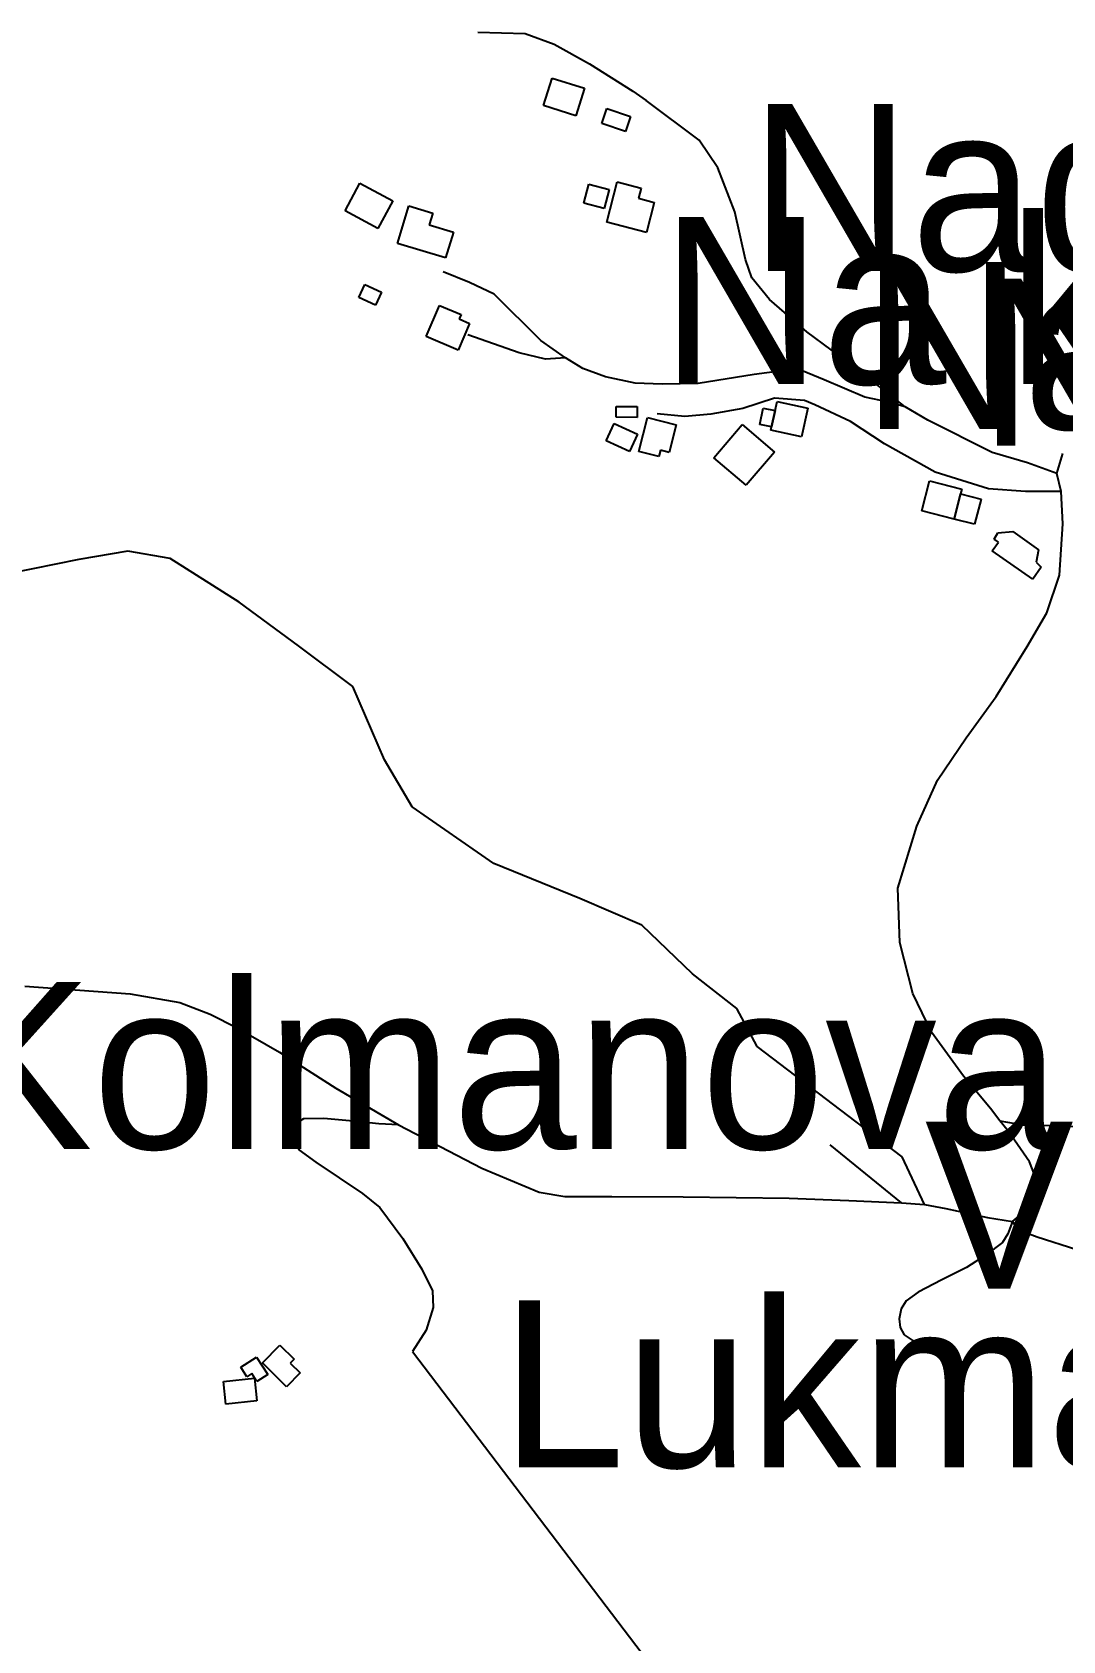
# Model space of a CAD drawing. Extents: x -8864 to 13231, y -7697 to 8949.
# Drawn here: x -3582 to -3199, y -1114 to -517 of the extents above; entities that cross this region are included whole.
import ezdxf

# ---------------------------------------------------------------- set-up
doc = ezdxf.new("R2010")
doc.units = 0
for name, color, linetype in [('OSM_BUILDING_HOUSE', 9, 'CONTINUOUS'), ('OSM_BUILDING_YES', 9, 'CONTINUOUS'), ('OSM_HIGHWAY_RESIDENTIAL', 8, 'CONTINUOUS'), ('OSM_HIGHWAY_SERVICE', 8, 'CONTINUOUS'), ('OSM_HIGHWAY_TRACK', 8, 'CONTINUOUS'), ('OSM_HIGHWAY_UNCLASSIFIED', 8, 'CONTINUOUS'), ('OSM_LABELS', 8, 'CONTINUOUS')]:
    doc.layers.add(name, color=color, linetype=linetype)

msp = doc.modelspace()

# ---------------------------------------------------------------- linework, layer by layer
at = {"layer": 'OSM_BUILDING_HOUSE'}
for p, q in [((-3392.151981, -544.076776), (-3388.92074, -533.869082)), ((-3388.92074, -533.869082), (-3376.906956, -537.671948)), ((-3376.906956, -537.671948), (-3380.13054, -547.879643)), ((-3380.13054, -547.879643), (-3392.151981, -544.076776)), ((-3368.583831, -587.376081), (-3364.686434, -572.375885)), ((-3364.686434, -572.375885), (-3355.827321, -574.688739)), ((-3355.827321, -574.688739), (-3356.81507, -578.480486)), ((-3356.81507, -578.480486), (-3350.972803, -580.003857)), ((-3446.325034, -595.28204), (-3442.113701, -581.315957)), ((-3442.113701, -581.315957), (-3433.216304, -583.995755)), ((-3433.216304, -583.995755), (-3434.540959, -588.387954)), ((-3350.972803, -580.003857), (-3353.890108, -591.201186)), ((-3434.540959, -588.387954), (-3425.582306, -591.089991)), ((-3425.582306, -591.089991), (-3428.468983, -600.663874)), ((-3353.890108, -591.201186), (-3368.583831, -587.376081)), ((-3428.468983, -600.663874), (-3446.325034, -595.28204)), ((-3435.643563, -629.785826), (-3430.712475, -618.28827)), ((-3430.712475, -618.28827), (-3422.733914, -621.701954)), ((-3419.594556, -624.959966), (-3423.82886, -634.845195)), ((-3422.733914, -621.701954), (-3423.423041, -623.314281)), ((-3423.423041, -623.314281), (-3419.594556, -624.959966)), ((-3423.82886, -634.845195), (-3435.643563, -629.785826)), ((-3306.072339, -657.339928), (-3305.329613, -653.926244)), ((-3305.329613, -653.926244), (-3293.936043, -656.383652)), ((-3293.936043, -656.383652), (-3296.233134, -667.025006)), ((-3356.677245, -672.506916), (-3353.491946, -659.875173)), ((-3353.491946, -659.875173), (-3342.848759, -662.55497)), ((-3342.848759, -662.55497), (-3345.444472, -672.840501)), ((-3328.790565, -674.864249), (-3318.369431, -662.543851)), ((-3318.369431, -662.543851), (-3306.355647, -672.718187)), ((-3307.38168, -663.400052), (-3306.072339, -657.339928)), ((-3307.63436, -664.567599), (-3307.38168, -663.400052)), ((-3296.233134, -667.025006), (-3307.63436, -664.567599)), ((-3349.2117, -674.386111), (-3356.677245, -672.506916)), ((-3348.622114, -672.028778), (-3349.2117, -674.386111)), ((-3345.444472, -672.840501), (-3348.622114, -672.028778)), ((-3316.776781, -685.027465), (-3328.790565, -674.864249)), ((-3306.355647, -672.718187), (-3316.776781, -685.027465)), ((-3251.600664, -694.501273), (-3248.752271, -683.3929)), ((-3248.752271, -683.3929), (-3236.738487, -686.472999)), ((-3236.738487, -686.472999), (-3237.182592, -688.218759)), ((-3239.58688, -697.581372), (-3237.182592, -688.218759)), ((-3237.182592, -688.218759), (-3239.58688, -697.581372)), ((-3237.182592, -688.218759), (-3229.548594, -690.17579)), ((-3229.548594, -690.17579), (-3231.952882, -699.549523)), ((-3239.58688, -697.581372), (-3251.600664, -694.501273)), ((-3231.952882, -699.549523), (-3239.58688, -697.581372)), ((-3224.724704, -705.064791), (-3223.285193, -702.707458)), ((-3223.285193, -702.707458), (-3217.818118, -702.173723)), ((-3217.818118, -702.173723), (-3208.23925, -708.967733)), ((-3225.39086, -709.390274), (-3223.078455, -706.198979)), ((-3210.306632, -719.864836), (-3225.39086, -709.390274)), ((-3223.078455, -706.198979), (-3224.724704, -705.064791)), ((-3208.23925, -708.967733), (-3209.150429, -713.615681)), ((-3207.236187, -715.450397), (-3210.306632, -719.864836)), ((-3209.150429, -713.615681), (-3207.236187, -715.450397)), ((-3496.50115, -1010.895317), (-3489.992727, -1004.301458)), ((-3489.992727, -1004.301458), (-3484.67879, -1009.560978)), ((-3487.573124, -1019.724194), (-3496.50115, -1010.895317)), ((-3482.519525, -1014.620347), (-3487.573124, -1019.724194)), ((-3484.67879, -1009.560978), (-3486.133614, -1011.039871)), ((-3486.133614, -1011.039871), (-3482.519525, -1014.620347))]:
    msp.add_line(p, q, dxfattribs=at)
at = {"layer": 'OSM_BUILDING_YES'}
for p, q in [((-3370.459788, -550.703994), (-3368.583831, -545.166486)), ((-3368.583831, -545.166486), (-3359.755346, -548.14651)), ((-3359.755346, -548.14651), (-3361.623647, -553.684018)), ((-3361.623647, -553.684018), (-3370.459788, -550.703994)), ((-3465.796706, -583.139554), (-3460.283688, -572.887382)), ((-3460.283688, -572.887382), (-3448.070823, -579.470121)), ((-3377.090723, -580.326322), (-3375.260708, -573.298803)), ((-3375.260708, -573.298803), (-3367.741565, -575.255834)), ((-3367.741565, -575.255834), (-3369.57158, -582.283353)), ((-3453.576184, -589.711174), (-3465.796706, -583.139554)), ((-3448.070823, -579.470121), (-3453.576184, -589.711174)), ((-3369.57158, -582.283353), (-3377.090723, -580.326322)), ((-3460.68185, -615.286007), (-3458.438359, -610.482386)), ((-3458.438359, -610.482386), (-3452.274499, -613.351215)), ((-3452.274499, -613.351215), (-3454.517991, -618.154836)), ((-3454.517991, -618.154836), (-3460.68185, -615.286007)), ((-3365.122881, -659.775097), (-3365.092253, -655.77208)), ((-3365.092253, -655.77208), (-3357.289802, -655.816558)), ((-3357.289802, -655.816558), (-3357.32043, -659.830695)), ((-3311.77678, -662.443775), (-3310.467439, -656.383652)), ((-3310.467439, -656.383652), (-3306.072339, -657.339928)), ((-3368.836511, -668.570616), (-3365.865607, -662.087952)), ((-3365.865607, -662.087952), (-3357.236204, -666.035372)), ((-3357.32043, -659.830695), (-3365.122881, -659.775097)), ((-3307.38168, -663.400052), (-3311.77678, -662.443775)), ((-3306.072339, -657.339928), (-3307.38168, -663.400052)), ((-3360.214764, -672.529155), (-3368.836511, -668.570616)), ((-3357.236204, -666.035372), (-3360.214764, -672.529155)), ((-3504.571595, -1012.529883), (-3498.645101, -1008.760375)), ((-3498.645101, -1008.760375), (-3494.533309, -1015.231919)), ((-3502.33576, -1016.054762), (-3504.571595, -1012.529883)), ((-3500.490431, -1014.887215), (-3502.33576, -1016.054762)), ((-3498.62213, -1017.822761), (-3500.490431, -1014.887215)), ((-3494.533309, -1015.231919), (-3498.62213, -1017.822761)), ((-3510.965164, -1017.800522), (-3499.464397, -1016.566258)), ((-3510.069298, -1026.18462), (-3510.965164, -1017.800522)), ((-3499.464397, -1016.566258), (-3498.568531, -1024.950356)), ((-3498.568531, -1024.950356), (-3510.069298, -1026.18462))]:
    msp.add_line(p, q, dxfattribs=at)
at = {"layer": 'OSM_HIGHWAY_RESIDENTIAL'}
for p, q in [((-3217.871717, -958.411312), (-3219.648133, -962.981423)), ((-3217.871717, -958.411312), (-3216.570032, -960.546254)), ((-3216.570032, -960.546254), (-3214.617505, -961.858354)), ((-3221.608317, -966.206076), (-3227.710921, -970.820666)), ((-3219.648133, -962.981423), (-3221.608317, -966.206076)), ((-3214.617505, -961.858354), (-3208.752267, -964.048895)), ((-3208.752267, -964.048895), (-3193.959003, -968.774679)), ((-3227.710921, -970.820666), (-3235.03864, -975.513091)), ((-3235.03864, -975.513091), (-3244.142776, -980.083203)), ((-3252.94829, -984.664434), (-3257.412303, -987.81125)), ((-3244.142776, -980.083203), (-3252.94829, -984.664434)), ((-3259.265289, -990.846872), (-3260.053957, -994.482946)), ((-3257.412303, -987.81125), (-3259.265289, -990.846872)), ((-3260.053957, -994.482946), (-3259.602196, -997.796555)), ((-3259.602196, -997.796555), (-3258.155029, -1000.431875)), ((-3258.155029, -1000.431875), (-3255.184125, -1002.444503)), ((-3255.184125, -1002.444503), (-3250.390863, -1004.323697)), ((-3250.390863, -1004.323697), (-3246.623634, -1005.847067)), ((-3246.623634, -1005.847067), (-3239.43374, -1008.549104))]:
    msp.add_line(p, q, dxfattribs=at)
at = {"layer": 'OSM_HIGHWAY_SERVICE'}
for p, q in [((-3334.288268, -556.875312), (-3353.905422, -542.186462)), ((-3327.305113, -567.138604), (-3334.288268, -556.875312)), ((-3321.041713, -583.573214), (-3327.305113, -567.138604)), ((-3317.037118, -601.242088), (-3321.041713, -583.573214)), ((-3314.678772, -608.013859), (-3317.037118, -601.242088)), ((-3419.625184, -609.759619), (-3429.372506, -605.756602)), ((-3308.208633, -616.031013), (-3314.678772, -608.013859)), ((-3410.482764, -614.073982), (-3419.625184, -609.759619)), ((-3393.132073, -631.331435), (-3410.482764, -614.073982)), ((-3294.242322, -628.040065), (-3308.208633, -616.031013)), ((-3401.141262, -635.845949), (-3420.237742, -629.174253)), ((-3383.890112, -637.691785), (-3393.132073, -631.331435)), ((-3276.271417, -641.494651), (-3294.242322, -628.040065)), ((-3391.386284, -638.214401), (-3401.141262, -635.845949)), ((-3383.890112, -637.691785), (-3391.386284, -638.214401)), ((-3377.519514, -641.705922), (-3383.890112, -637.691785)), ((-3369.096848, -644.786021), (-3377.519514, -641.705922)), ((-3358.009557, -647.143354), (-3369.096848, -644.786021)), ((-3313.851819, -643.963179), (-3334.594547, -647.243429)), ((-3301.531756, -642.317494), (-3313.851819, -643.963179)), ((-3296.29439, -642.417569), (-3301.531756, -642.317494)), ((-3287.871724, -645.90909), (-3296.29439, -642.417569)), ((-3257.787494, -655.872155), (-3276.271417, -641.494651)), ((-3347.978928, -647.476938), (-3358.009557, -647.143354)), ((-3334.594547, -647.243429), (-3347.978928, -647.476938)), ((-3272.779839, -652.380635), (-3287.871724, -645.90909)), ((-3318.009553, -656.594922), (-3329.923796, -658.640909)), ((-3306.286734, -652.769817), (-3318.009553, -656.594922)), ((-3295.161158, -653.614898), (-3306.286734, -652.769817)), ((-3291.363302, -655.149388), (-3295.161158, -653.614898)), ((-3278.116746, -661.420782), (-3291.363302, -655.149388)), ((-3264.464371, -654.126395), (-3272.779839, -652.380635)), ((-3257.787494, -655.872155), (-3264.464371, -654.126395)), ((-3339.579234, -659.463751), (-3349.900828, -658.540834)), ((-3329.923796, -658.640909), (-3339.579234, -659.463751)), ((-3265.490405, -669.638087), (-3278.116746, -661.420782)), ((-3246.593006, -680.212725), (-3265.490405, -669.638087)), ((-3226.776771, -686.372924), (-3246.593006, -680.212725)), ((-3213.116739, -687.407037), (-3226.776771, -686.372924)), ((-3199.87784, -687.3292), (-3213.116739, -687.407037)), ((-3546.455214, -709.490349), (-3564.655828, -712.581568)), ((-3530.80437, -712.214625), (-3546.455214, -709.490349)), ((-3564.655828, -712.581568), (-3590.31433, -717.863327)), ((-3505.145868, -728.415725), (-3530.80437, -712.214625)), ((-3483.124426, -744.616826), (-3505.145868, -728.415725)), ((-3462.917685, -759.728217), (-3483.124426, -744.616826)), ((-3451.095326, -787.026571), (-3462.917685, -759.728217)), ((-3440.9039, -804.495294), (-3451.095326, -787.026571)), ((-3410.505735, -825.433299), (-3440.9039, -804.495294)), ((-3378.660402, -838.532061), (-3410.505735, -825.433299)), ((-3355.544013, -848.361693), (-3378.660402, -838.532061)), ((-3336.799754, -866.38639), (-3355.544013, -848.361693)), ((-3320.237731, -879.307241), (-3336.799754, -866.38639)), ((-3312.710931, -893.406758), (-3320.237731, -879.307241)), ((-3258.913069, -934.404327), (-3312.710931, -893.406758)), ((-3222.550124, -921.005338), (-3214.027918, -922.49535)), ((-3214.027918, -922.49535), (-3206.539403, -922.651023)), ((-3206.539403, -922.651023), (-3194.793613, -923.084684)), ((-3259.165749, -951.406031), (-3285.612918, -929.878694)), ((-3250.612915, -952.117679), (-3258.913069, -934.404327))]:
    msp.add_line(p, q, dxfattribs=at)
at = {"layer": 'OSM_HIGHWAY_TRACK'}
for p, q in [((-3416.539426, -516.8229), (-3398.882456, -517.334396)), ((-3398.882456, -517.334396), (-3388.093787, -521.237338)), ((-3388.093787, -521.237338), (-3374.954429, -528.631801)), ((-3374.954429, -528.631801), (-3358.936051, -538.694942)), ((-3358.936051, -538.694942), (-3353.905422, -542.186462))]:
    msp.add_line(p, q, dxfattribs=at)
at = {"layer": 'OSM_HIGHWAY_UNCLASSIFIED'}
for p, q in [((-3249.364829, -660.909285), (-3257.787494, -655.872155)), ((-3225.436802, -672.918338), (-3249.364829, -660.909285)), ((-3212.297443, -676.721204), (-3225.436802, -672.918338)), ((-3201.409234, -680.724221), (-3199.181056, -673.2964)), ((-3201.409234, -680.724221), (-3212.297443, -676.721204)), ((-3199.87784, -687.3292), (-3201.409234, -680.724221)), ((-3199.211684, -699.416089), (-3199.87784, -687.3292)), ((-3200.3832, -718.374824), (-3199.211684, -699.416089)), ((-3205.138178, -732.429862), (-3200.3832, -718.374824)), ((-3212.442926, -744.861455), (-3205.138178, -732.429862)), ((-3223.913065, -763.519964), (-3212.442926, -744.861455)), ((-3235.092239, -778.831505), (-3223.913065, -763.519964)), ((-3245.735426, -794.543348), (-3235.092239, -778.831505)), ((-3253.476621, -811.656248), (-3245.735426, -794.543348)), ((-3260.459776, -834.684717), (-3253.476621, -811.656248)), ((-3259.79362, -854.822118), (-3260.459776, -834.684717)), ((-3254.96973, -873.769734), (-3259.79362, -854.822118)), ((-3584.724743, -871.056577), (-3545.582319, -873.85869)), ((-3545.582319, -873.85869), (-3527.113711, -877.094462)), ((-3527.113711, -877.094462), (-3515.880938, -881.453303)), ((-3248.040173, -888.136118), (-3254.96973, -873.769734)), ((-3515.880938, -881.453303), (-3505.87328, -886.501553)), ((-3505.87328, -886.501553), (-3490.107581, -895.55282)), ((-3236.133587, -904.470653), (-3248.040173, -888.136118)), ((-3490.107581, -895.55282), (-3469.249998, -908.951808)), ((-3226.095301, -916.501944), (-3236.133587, -904.470653)), ((-3469.249998, -908.951808), (-3445.980471, -922.550948)), ((-3222.550124, -921.005338), (-3226.095301, -916.501944)), ((-3484.418453, -922.239602), (-3485.344947, -926.542846)), ((-3481.233154, -920.282571), (-3484.418453, -922.239602)), ((-3473.736982, -920.182496), (-3481.233154, -920.282571)), ((-3462.749232, -921.105414), (-3473.736982, -920.182496)), ((-3453.200992, -922.128407), (-3462.749232, -921.105414)), ((-3445.980471, -922.550948), (-3453.200992, -922.128407)), ((-3445.980471, -922.550948), (-3414.946777, -938.640854)), ((-3219.418424, -924.986117), (-3222.550124, -921.005338)), ((-3211.577688, -936.250163), (-3219.418424, -924.986117)), ((-3485.344947, -926.542846), (-3482.978943, -931.791246)), ((-3482.978943, -931.791246), (-3476.715543, -936.405836)), ((-3476.715543, -936.405836), (-3459.364852, -948.014586)), ((-3209.380138, -941.898865), (-3211.577688, -936.250163)), ((-3414.946777, -938.640854), (-3393.698688, -947.447492)), ((-3209.07386, -947.947869), (-3209.380138, -941.898865)), ((-3459.364852, -948.014586), (-3452.894713, -953.251867)), ((-3393.698688, -947.447492), (-3384.135135, -949.137655)), ((-3384.135135, -949.137655), (-3366.669589, -949.093177)), ((-3366.669589, -949.093177), (-3340.237733, -949.226611)), ((-3340.237733, -949.226611), (-3300.8656, -949.793705)), ((-3212.565437, -953.974634), (-3209.07386, -947.947869)), ((-3452.894713, -953.251867), (-3444.372507, -964.749423)), ((-3300.8656, -949.793705), (-3278.668048, -950.605428)), ((-3278.668048, -950.605428), (-3259.165749, -951.406031)), ((-3259.165749, -951.406031), (-3250.612915, -952.117679)), ((-3250.612915, -952.117679), (-3242.619039, -953.540974)), ((-3242.619039, -953.540974), (-3233.522561, -955.498005)), ((-3233.522561, -955.498005), (-3227.151963, -956.865702)), ((-3217.871717, -958.411312), (-3212.565437, -953.974634)), ((-3227.151963, -956.865702), (-3217.871717, -958.411312)), ((-3444.372507, -964.749423), (-3437.236212, -976.102425)), ((-3437.236212, -976.102425), (-3433.331158, -984.108459)), ((-3433.331158, -984.108459), (-3433.12442, -990.379853)), ((-3433.12442, -990.379853), (-3435.697162, -998.797309)), ((-3435.697162, -998.797309), (-3440.72779, -1006.603193)), ((-3440.72779, -1006.603193), (-3286.079994, -1210.06767))]:
    msp.add_line(p, q, dxfattribs=at)

# ---------------------------------------------------------------- texts
at = {"layer": 'OSM_LABELS'}
for s, p in [('Nad gradom', (-3315.535133, -605.554897)), ('Na klancu', (-3348.586241, -647.456741)), ('Na klancu', (-3273.914846, -664.155406)), ('Na klancu', (-3230.489693, -670.382381)), ('Kolmanova cesta', (-3614.926197, -931.456877)), ('Vilenska cesta', (-3250.477191, -983.378799)), ('Lukmanova cesta', (-3407.949305, -1049.728652))]:
    msp.add_text(s, height=62.042552, dxfattribs=at).set_placement(p)

doc.saveas('drawing.dxf')
